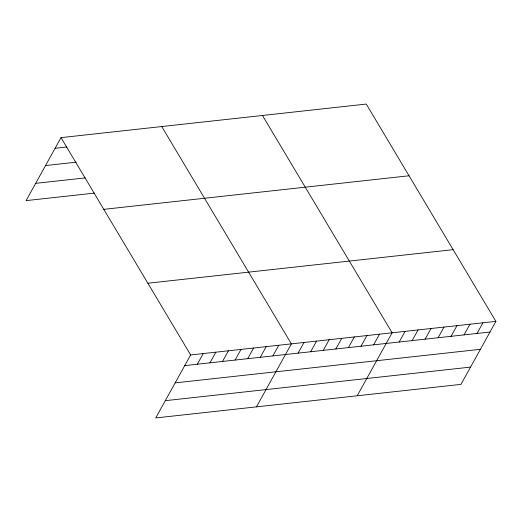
<?xml version="1.0" encoding="UTF-8"?>
<svg xmlns="http://www.w3.org/2000/svg" width="522" height="522" viewBox="0 0 522 522"><rect width="100%" height="100%" fill="white"/><g stroke="black" fill="none" stroke-linecap="round" stroke-linejoin="round"><path stroke-width="0.78" d="M495.9 321.376L190.647 354.947L155.732 417.939L460.985 384.368L495.9 321.376L366.268 104.061L61.015 137.632L26.1 200.624L94.567 193.094M197.336 364.219L203.241 353.564M209.922 362.836L215.834 352.18M222.516 361.446L228.421 350.791M235.109 360.063L241.014 349.407M247.702 358.679L253.607 348.024M260.289 357.296L266.2 346.641M272.882 355.906L278.787 345.251M256.465 406.86L291.38 343.868L161.748 126.552M298.069 353.14L303.974 342.484M310.655 351.756L316.567 341.101M323.248 350.366L329.154 339.711M335.842 348.983L341.747 338.328M348.435 347.6L354.34 336.944M361.022 346.216L366.933 335.561M373.615 344.827L379.52 334.171M357.198 395.78L392.113 332.788L262.481 115.473M399.18 342.014L405.085 331.359M412.152 340.592L418.063 329.937M425.13 339.163L431.035 328.508M438.102 337.734L444.007 327.079M451.073 336.312L456.978 325.656M464.045 334.883L469.957 324.227M477.023 333.454L482.928 322.798M55.11 148.287L66.914 146.989M45.538 165.559L76.232 162.185M35.672 183.352L85.256 177.904M103.793 209.348L409.046 175.77M147.87 283.231L453.122 249.66M184.742 365.602L489.995 332.031M175.17 382.874L480.423 349.303M165.304 400.668L470.557 367.096M61.015 137.632L190.647 354.947"/></g></svg>
